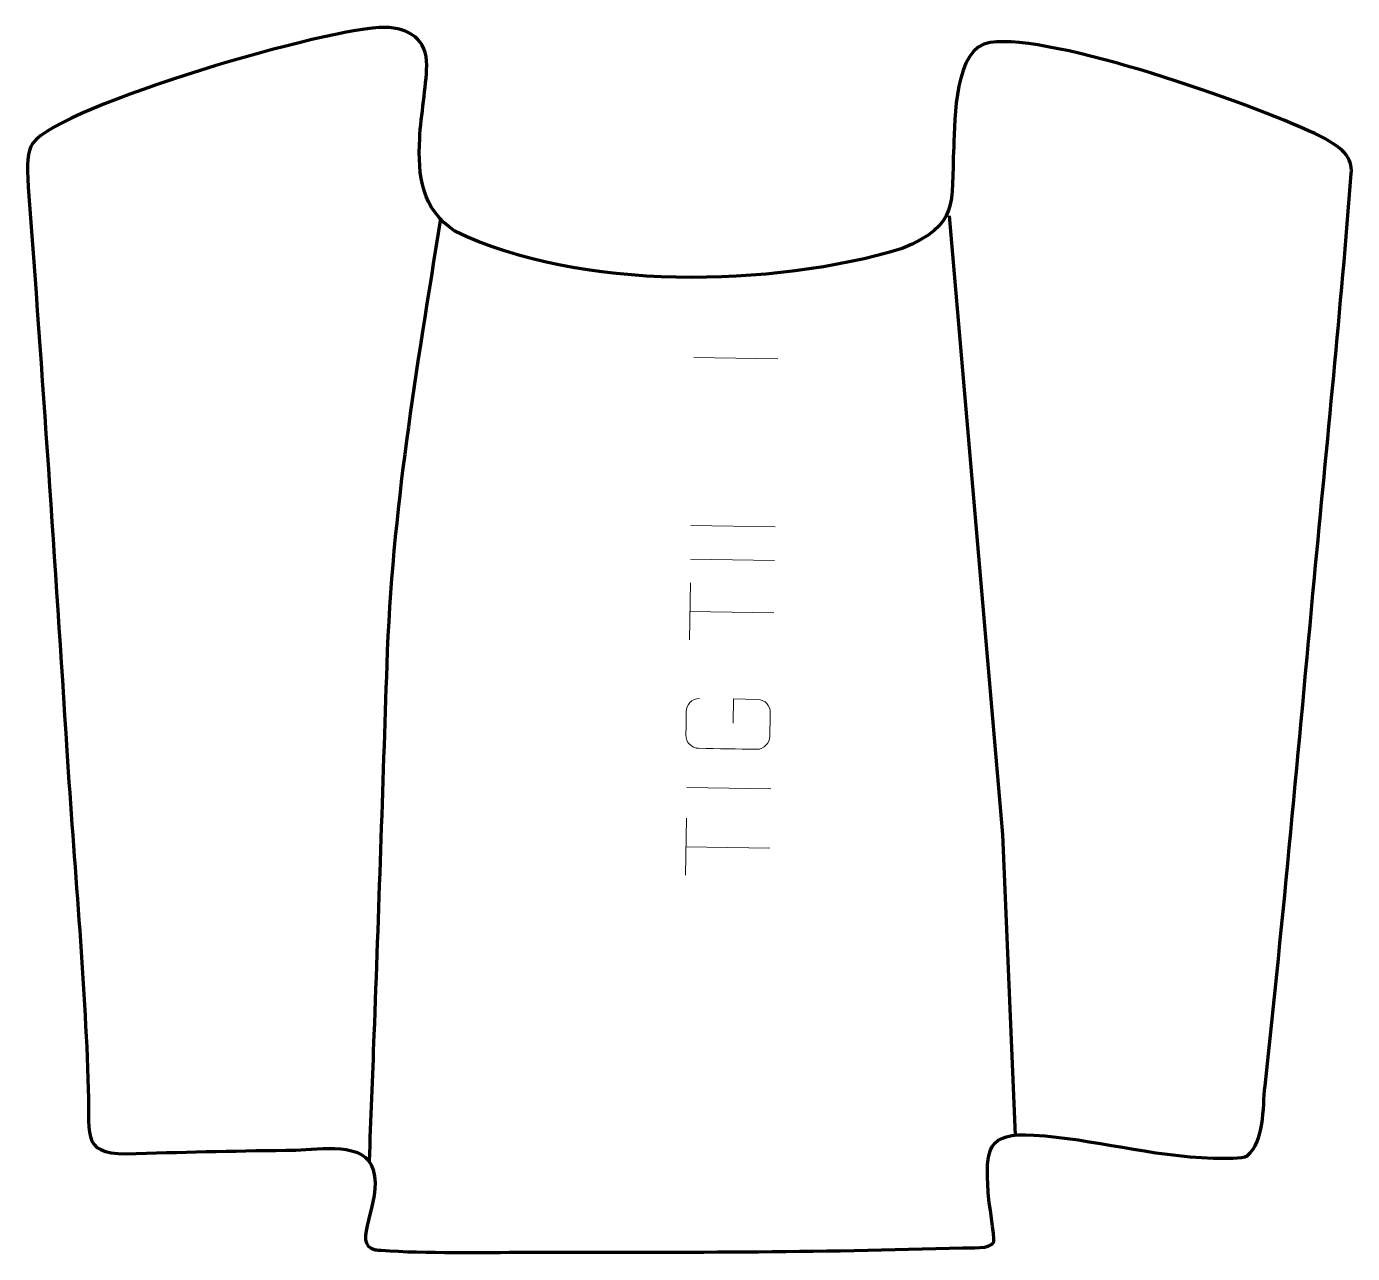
# Model space of a CAD drawing. Header units: millimetres. Extents: x -200 to 194, y -167 to 197.
import ezdxf

# ---------------------------------------------------------------- set-up
doc = ezdxf.new("R2010")
doc.units = ezdxf.units.MM
doc.header["$MEASUREMENT"] = 0
doc.layers.add('layer 2', color=7, linetype='Continuous')
doc.layers.add('layer 3', color=7, linetype='Continuous')

msp = doc.modelspace()

# ---------------------------------------------------------------- linework, layer by layer
at = {"layer": 'layer 2', "color": 142, "lineweight": 158}
for points, knots in [([(-76.8728, 140.1458), (-84.0539, 94.5427), (-91.22, 54.0335), (-92.8079, 7.5251), (-92.8079, 7.5251), (-94.0602, -29.152), (-95.2346, -65.8285), (-96.6269, -102.5011), (-96.6269, -102.5011), (-97.1059, -115.0242), (-97.585, -127.5472), (-98.064, -140.0703)], [0, 0, 0, 0, 0.25, 0.25, 0.25, 0.25, 0.5, 0.5, 0.5, 0.5, 1, 1, 1, 1]), ([(74.3451, 141.0895), (74.3451, 141.0895), (90.2203, -42.9285), (90.2203, -42.9285), (90.2203, -42.9285), (90.2203, -42.9285), (93.9322, -132.3015), (93.9322, -132.3015)], [0, 0, 0, 0, 0.33333333, 0.33333333, 0.33333333, 0.33333333, 1, 1, 1, 1])]:
    msp.add_open_spline(points, degree=3, knots=knots, dxfattribs=at)
at = {"layer": 'layer 2', "color": 250, "lineweight": 9}
for points in [[(-1.5653, 98.9634), (-1.5653, 98.9634), (23.4054, 98.5538), (23.4054, 98.5538)], [(-2.3855, 48.9702), (-2.3855, 48.9702), (22.5852, 48.5605), (22.5852, 48.5605)], [(-2.5496, 38.9715), (-2.5496, 38.9715), (22.4212, 38.5618), (22.4212, 38.5618)], [(-2.8538, 14.9664), (-2.8538, 14.9664), (-2.5752, 31.9513), (-2.5752, 31.9513)], [(22.2121, 23.05), (22.2121, 23.05), (-2.738, 23.4594), (-2.738, 23.4594)], [(-3.6073, -28.8947), (-3.6073, -28.8947), (21.3635, -29.3044), (21.3635, -29.3044)], [(-4.0022, -55.0242), (-4.0022, -55.0242), (-3.7235, -38.0393), (-3.7235, -38.0393)], [(21.0638, -46.9405), (21.0638, -46.9405), (-3.8864, -46.5312), (-3.8864, -46.5312)]]:
    msp.add_open_spline(points, degree=3, dxfattribs=at)
msp.add_open_spline([(10.1324, -9.7513), (10.1324, -9.7513), (10.25, -2.5841), (10.25, -2.5841), (10.25, -2.5841), (10.25, -2.5841), (17.4171, -2.7017), (17.4171, -2.7017), (17.4171, -2.7017), (19.7379, -2.8795), (21.1898, -4.5808), (21.1653, -6.7285), (21.1653, -6.7285), (21.1267, -9.06), (21.0885, -11.3917), (21.0506, -13.7229), (21.0506, -13.7229), (21.1244, -15.6492), (19.2078, -17.5902), (17.191, -17.546), (17.191, -17.546), (11.4217, -17.4509), (5.6528, -17.3562), (-0.1158, -17.262), (-0.1158, -17.262), (-2.2535, -17.2227), (-3.9438, -15.4479), (-3.8952, -13.2962), (-3.8952, -13.2962), (-3.857, -10.9708), (-3.8188, -8.645), (-3.7807, -6.3192), (-3.7807, -6.3192), (-3.7841, -4.3721), (-2.2601, -2.4055), (0.1777, -2.4189)], degree=3, knots=[0, 0, 0, 0, 0.1, 0.1, 0.1, 0.1, 0.2, 0.2, 0.2, 0.2, 0.3, 0.3, 0.3, 0.3, 0.4, 0.4, 0.4, 0.4, 0.5, 0.5, 0.5, 0.5, 0.6, 0.6, 0.6, 0.6, 0.7, 0.7, 0.7, 0.7, 0.8, 0.8, 0.8, 0.8, 1, 1, 1, 1], dxfattribs=at)
at = {"layer": 'layer 3', "color": 242, "lineweight": 158}
msp.add_open_spline([(-72.538, 136.4652), (-35.7839, 118.5383), (21.8457, 119.7189), (60.4047, 131.3077), (60.4047, 131.3077), (77.5848, 138.6283), (74.8367, 144.3489), (75.7092, 161.6169), (75.7092, 161.6169), (76.0796, 169.8471), (75.7648, 191.1188), (86.5436, 192.6253), (86.5436, 192.6253), (105.2663, 195.242), (163.616, 174.581), (183.0371, 165.5104), (183.0371, 165.5104), (191.6878, 161.4701), (194.2216, 158.334), (193.8645, 153.6403), (193.8645, 153.6403), (190.7743, 113.7537), (186.6539, 73.3616), (182.9211, 33.5017), (182.9211, 33.5017), (178.2124, -17.0118), (173.7604, -67.1472), (168.2305, -117.6064), (168.2305, -117.6064), (167.4972, -124.2977), (168.1554, -134.1948), (162.8861, -138.4111), (162.8861, -138.4111), (161.6322, -139.4144), (156.3777, -139.1132), (152.8571, -139.1399), (152.8571, -139.1399), (134.083, -138.5392), (117.3701, -133.3693), (99.4853, -132.271), (99.4853, -132.271), (85.4569, -131.4095), (85.1922, -136.4755), (85.9153, -149.1968), (85.9153, -149.1968), (86.0618, -151.7744), (87.8975, -162.7488), (87.6028, -163.9826), (87.6028, -163.9826), (87.0525, -166.2865), (80.2152, -165.7157), (78.4008, -165.7737), (78.4008, -165.7737), (35.6166, -167.1424), (-8.3497, -167.152), (-51.1836, -167.115), (-51.1836, -167.115), (-64.8074, -167.1033), (-80.9825, -167.4726), (-94.4697, -166.5302), (-94.4697, -166.5302), (-95.0714, -166.4881), (-95.6358, -166.4419), (-96.2306, -166.3423), (-96.2306, -166.3423), (-103.7665, -164.8283), (-93.9446, -152.4429), (-96.8288, -142.5709), (-96.8288, -142.5709), (-99.3368, -133.9863), (-112.5148, -136.6183), (-119.7942, -136.7211), (-119.7942, -136.7211), (-135.761, -136.9327), (-151.2718, -137.2105), (-167.2412, -137.7639), (-167.2412, -137.7639), (-183.8665, -138.3401), (-181.0815, -133.6191), (-181.5055, -118.6117), (-181.5055, -118.6117), (-182.5552, -85.3773), (-185.7703, -51.2794), (-187.8899, -17.9615), (-187.8899, -17.9615), (-191.4469, 37.9339), (-195.162, 93.7255), (-199.3553, 149.5788), (-199.3553, 149.5788), (-199.8766, 156.5218), (-199.6432, 160.1998), (-198.054, 162.6175), (-198.054, 162.6175), (-189.4185, 174.1857), (-108.7911, 197.365), (-93.4208, 197.1073), (-93.4208, 197.1073), (-86.1608, 196.9856), (-80.7552, 193.4138), (-80.9171, 185.8045), (-80.9171, 185.8045), (-81.0565, 179.2547), (-82.6504, 171.1283), (-83.0205, 164.0452), (-83.0205, 164.0452), (-83.606, 152.8404), (-82.4517, 143.1899), (-72.538, 136.4652)], degree=3, knots=[0, 0, 0, 0, 0.03571429, 0.03571429, 0.03571429, 0.03571429, 0.07142857, 0.07142857, 0.07142857, 0.07142857, 0.10714286, 0.10714286, 0.10714286, 0.10714286, 0.14285714, 0.14285714, 0.14285714, 0.14285714, 0.17857143, 0.17857143, 0.17857143, 0.17857143, 0.21428571, 0.21428571, 0.21428571, 0.21428571, 0.25, 0.25, 0.25, 0.25, 0.28571429, 0.28571429, 0.28571429, 0.28571429, 0.32142857, 0.32142857, 0.32142857, 0.32142857, 0.35714286, 0.35714286, 0.35714286, 0.35714286, 0.39285714, 0.39285714, 0.39285714, 0.39285714, 0.42857143, 0.42857143, 0.42857143, 0.42857143, 0.46428571, 0.46428571, 0.46428571, 0.46428571, 0.5, 0.5, 0.5, 0.5, 0.53571429, 0.53571429, 0.53571429, 0.53571429, 0.57142857, 0.57142857, 0.57142857, 0.57142857, 0.60714286, 0.60714286, 0.60714286, 0.60714286, 0.64285714, 0.64285714, 0.64285714, 0.64285714, 0.67857143, 0.67857143, 0.67857143, 0.67857143, 0.71428571, 0.71428571, 0.71428571, 0.71428571, 0.75, 0.75, 0.75, 0.75, 0.78571429, 0.78571429, 0.78571429, 0.78571429, 0.82142857, 0.82142857, 0.82142857, 0.82142857, 0.85714286, 0.85714286, 0.85714286, 0.85714286, 0.89285714, 0.89285714, 0.89285714, 0.89285714, 0.92857143, 0.92857143, 0.92857143, 0.92857143, 1, 1, 1, 1], dxfattribs=at)

doc.saveas('drawing.dxf')
